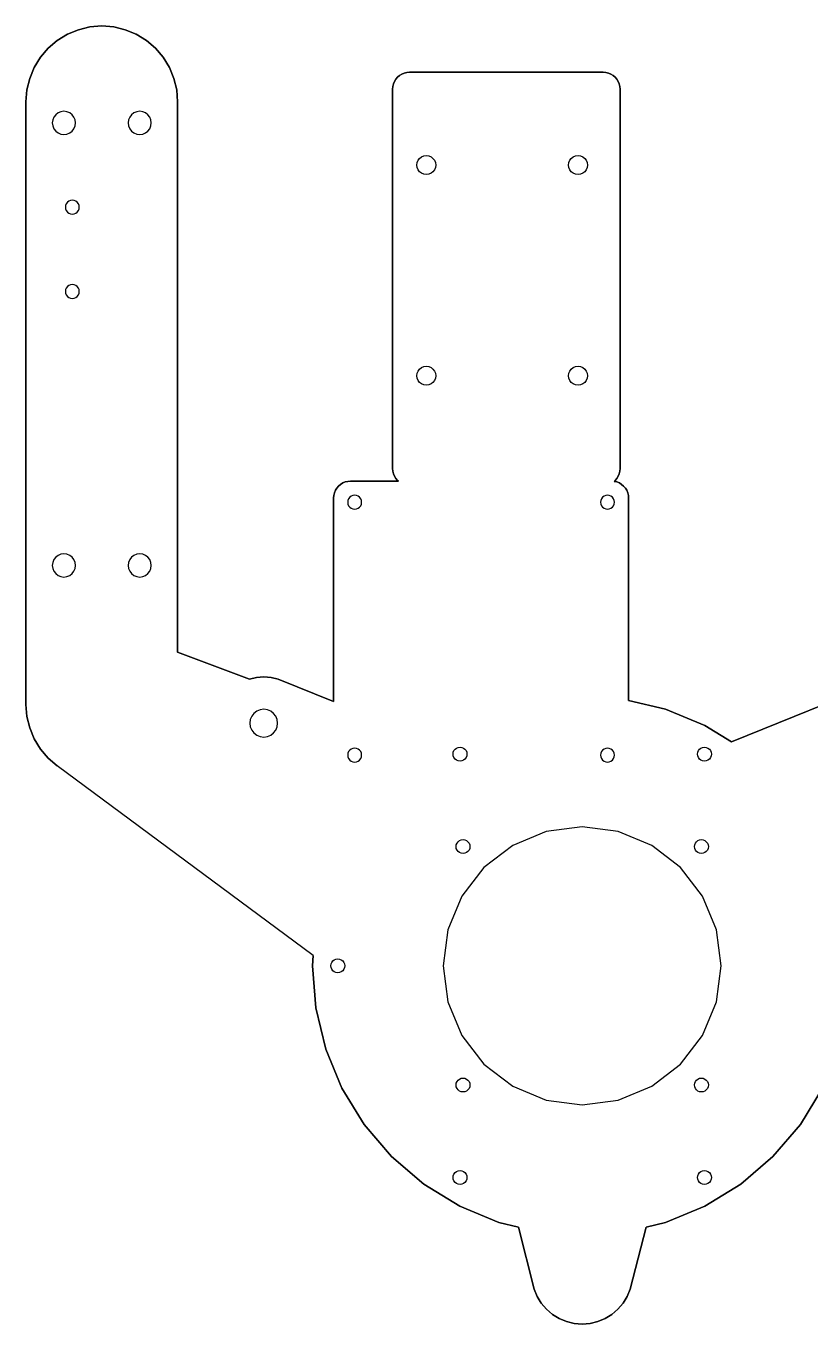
# Model space of a CAD drawing. Header units: millimetres. Extents: x -132 to 237, y -85 to 227.
# Drawn here: x -132 to 54.1, y -85 to 223 of the extents above; entities that cross this region are included whole.
import ezdxf

# ---------------------------------------------------------------- set-up
doc = ezdxf.new("R2010")
doc.units = ezdxf.units.MM

msp = doc.modelspace()

# ---------------------------------------------------------------- linework, layer by layer
for points in [[(-122.17, 221.04), (-119.56, 222.12)], [(-119.56, 222.12), (-122.17, 221.04)], [(-119.56, 222.12), (-116.82, 222.78)], [(-116.82, 222.78), (-119.56, 222.12)], [(-119.56, 222.12), (-119.56, 222.12)], [(-116.82, 222.78), (-114, 223)], [(-114, 223), (-116.82, 222.78)], [(-116.82, 222.78), (-116.82, 222.78)], [(-114, 223), (-111.18, 222.78)], [(-111.18, 222.78), (-114, 223)], [(-114, 223), (-114, 223)], [(-111.18, 222.78), (-108.44, 222.12)], [(-108.44, 222.12), (-111.18, 222.78)], [(-111.18, 222.78), (-111.18, 222.78)], [(-108.44, 222.12), (-105.83, 221.04)], [(-105.83, 221.04), (-108.44, 222.12)], [(-108.44, 222.12), (-108.44, 222.12)], [(-126.73, 217.73), (-124.58, 219.56)], [(-124.58, 219.56), (-126.73, 217.73)], [(-124.58, 219.56), (-122.17, 221.04)], [(-122.17, 221.04), (-124.58, 219.56)], [(-124.58, 219.56), (-124.58, 219.56)], [(-122.17, 221.04), (-122.17, 221.04)], [(-105.83, 221.04), (-103.42, 219.56)], [(-103.42, 219.56), (-105.83, 221.04)], [(-105.83, 221.04), (-105.83, 221.04)], [(-103.42, 219.56), (-101.27, 217.73)], [(-101.27, 217.73), (-103.42, 219.56)], [(-103.42, 219.56), (-103.42, 219.56)], [(-128.56, 215.58), (-126.73, 217.73)], [(-126.73, 217.73), (-128.56, 215.58)], [(-126.73, 217.73), (-126.73, 217.73)], [(-101.27, 217.73), (-99.44, 215.58)], [(-99.44, 215.58), (-101.27, 217.73)], [(-101.27, 217.73), (-101.27, 217.73)], [(-131.12, 210.56), (-130.04, 213.17)], [(-130.04, 213.17), (-131.12, 210.56)], [(-130.04, 213.17), (-128.56, 215.58)], [(-128.56, 215.58), (-130.04, 213.17)], [(-130.04, 213.17), (-130.04, 213.17)], [(-128.56, 215.58), (-128.56, 215.58)], [(-99.44, 215.58), (-97.96, 213.17)], [(-97.96, 213.17), (-99.44, 215.58)], [(-99.44, 215.58), (-99.44, 215.58)], [(-97.96, 213.17), (-96.88, 210.56)], [(-96.88, 210.56), (-97.96, 213.17)], [(-97.96, 213.17), (-97.96, 213.17)], [(-131.78, 207.82), (-131.12, 210.56)], [(-131.12, 210.56), (-131.78, 207.82)], [(-131.12, 210.56), (-131.12, 210.56)], [(-96.88, 210.56), (-96.22, 207.82)], [(-96.22, 207.82), (-96.88, 210.56)], [(-96.88, 210.56), (-96.88, 210.56)], [(-44.8, 209.24), (-44.56, 209.82)], [(-44.56, 209.82), (-44.8, 209.24)], [(-44.56, 209.82), (-44.24, 210.35)], [(-44.24, 210.35), (-44.56, 209.82)], [(-44.56, 209.82), (-44.56, 209.82)], [(-44.24, 210.35), (-43.83, 210.83)], [(-43.83, 210.83), (-44.24, 210.35)], [(-44.24, 210.35), (-44.24, 210.35)], [(-43.83, 210.83), (-43.35, 211.24)], [(-43.35, 211.24), (-43.83, 210.83)], [(-43.83, 210.83), (-43.83, 210.83)], [(-43.35, 211.24), (-42.82, 211.56)], [(-42.82, 211.56), (-43.35, 211.24)], [(-43.35, 211.24), (-43.35, 211.24)], [(-42.82, 211.56), (-42.24, 211.8)], [(-42.24, 211.8), (-42.82, 211.56)], [(-42.82, 211.56), (-42.82, 211.56)], [(-42.24, 211.8), (-41.63, 211.95)], [(-41.63, 211.95), (-42.24, 211.8)], [(-42.24, 211.8), (-42.24, 211.8)], [(-41.63, 211.95), (-41, 212)], [(-41, 212), (-41.63, 211.95)], [(-41.63, 211.95), (-41.63, 211.95)], [(-41, 212), (5, 212)], [(5, 212), (-41, 212)], [(-41, 212), (-41, 212)], [(5, 212), (5.63, 211.95)], [(5.63, 211.95), (5, 212)], [(5, 212), (5, 212)], [(5.63, 211.95), (6.24, 211.8)], [(6.24, 211.8), (5.63, 211.95)], [(5.63, 211.95), (5.63, 211.95)], [(6.24, 211.8), (6.82, 211.56)], [(6.82, 211.56), (6.24, 211.8)], [(6.24, 211.8), (6.24, 211.8)], [(6.82, 211.56), (7.35, 211.24)], [(7.35, 211.24), (6.82, 211.56)], [(6.82, 211.56), (6.82, 211.56)], [(7.35, 211.24), (7.83, 210.83)], [(7.83, 210.83), (7.35, 211.24)], [(7.35, 211.24), (7.35, 211.24)], [(7.83, 210.83), (8.24, 210.35)], [(8.24, 210.35), (7.83, 210.83)], [(7.83, 210.83), (7.83, 210.83)], [(8.24, 210.35), (8.56, 209.82)], [(8.56, 209.82), (8.24, 210.35)], [(8.24, 210.35), (8.24, 210.35)], [(8.56, 209.82), (8.8, 209.24)], [(8.8, 209.24), (8.56, 209.82)], [(8.56, 209.82), (8.56, 209.82)], [(-132, 205), (-131.78, 207.82)], [(-131.78, 207.82), (-132, 205)], [(-131.78, 207.82), (-131.78, 207.82)], [(-96.22, 207.82), (-96, 205)], [(-96, 205), (-96.22, 207.82)], [(-96.22, 207.82), (-96.22, 207.82)], [(-45, 208), (-44.95, 208.63)], [(-44.95, 208.63), (-45, 208)], [(-45, 118), (-45, 208)], [(-45, 208), (-45, 118)], [(-45, 208), (-45, 208)], [(-44.95, 208.63), (-44.8, 209.24)], [(-44.8, 209.24), (-44.95, 208.63)], [(-44.95, 208.63), (-44.95, 208.63)], [(-44.8, 209.24), (-44.8, 209.24)], [(8.8, 209.24), (8.95, 208.63)], [(8.95, 208.63), (8.8, 209.24)], [(8.8, 209.24), (8.8, 209.24)], [(8.95, 208.63), (9, 208)], [(9, 208), (8.95, 208.63)], [(8.95, 208.63), (8.95, 208.63)], [(9, 208), (9, 118)], [(9, 118), (9, 208)], [(9, 208), (9, 208)], [(-132, 62), (-132, 205)], [(-132, 205), (-132, 62)], [(-132, 205), (-132, 205)], [(-96, 205), (-96, 74.45)], [(-96, 74.45), (-96, 205)], [(-96, 205), (-96, 205)], [(-123, 197.25), (-122.29, 197.34), (-121.62, 197.62), (-121.06, 198.06), (-120.62, 198.62), (-120.34, 199.29), (-120.25, 200), (-120.34, 200.71), (-120.62, 201.38), (-121.06, 201.94), (-121.62, 202.38), (-122.29, 202.66), (-123, 202.75), (-123.71, 202.66), (-124.38, 202.38), (-124.94, 201.94), (-125.38, 201.38), (-125.66, 200.71), (-125.75, 200), (-125.66, 199.29), (-125.38, 198.62), (-124.94, 198.06), (-124.38, 197.62), (-123.71, 197.34), (-123, 197.25)], [(-123, 197.25), (-122.29, 197.34), (-121.62, 197.62), (-121.06, 198.06), (-120.62, 198.62), (-120.34, 199.29), (-120.25, 200), (-120.34, 200.71), (-120.62, 201.38), (-121.06, 201.94), (-121.62, 202.38), (-122.29, 202.66), (-123, 202.75), (-123.71, 202.66), (-124.38, 202.38), (-124.94, 201.94), (-125.38, 201.38), (-125.66, 200.71), (-125.75, 200), (-125.66, 199.29), (-125.38, 198.62), (-124.94, 198.06), (-124.38, 197.62), (-123.71, 197.34), (-123, 197.25)], [(-105, 197.25), (-104.29, 197.34), (-103.62, 197.62), (-103.06, 198.06), (-102.62, 198.62), (-102.34, 199.29), (-102.25, 200), (-102.34, 200.71), (-102.62, 201.38), (-103.06, 201.94), (-103.62, 202.38), (-104.29, 202.66), (-105, 202.75), (-105.71, 202.66), (-106.38, 202.38), (-106.94, 201.94), (-107.38, 201.38), (-107.66, 200.71), (-107.75, 200), (-107.66, 199.29), (-107.38, 198.62), (-106.94, 198.06), (-106.38, 197.62), (-105.71, 197.34), (-105, 197.25)], [(-105, 197.25), (-104.29, 197.34), (-103.62, 197.62), (-103.06, 198.06), (-102.62, 198.62), (-102.34, 199.29), (-102.25, 200), (-102.34, 200.71), (-102.62, 201.38), (-103.06, 201.94), (-103.62, 202.38), (-104.29, 202.66), (-105, 202.75), (-105.71, 202.66), (-106.38, 202.38), (-106.94, 201.94), (-107.38, 201.38), (-107.66, 200.71), (-107.75, 200), (-107.66, 199.29), (-107.38, 198.62), (-106.94, 198.06), (-106.38, 197.62), (-105.71, 197.34), (-105, 197.25)], [(-123, 197.25), (-123, 197.25)], [(-105, 197.25), (-105, 197.25)], [(-37, 192.25), (-36.42, 192.17), (-35.88, 191.95), (-35.41, 191.59), (-35.05, 191.12), (-34.83, 190.58), (-34.75, 190), (-34.83, 189.42), (-35.05, 188.88), (-35.41, 188.41), (-35.88, 188.05), (-36.42, 187.83), (-37, 187.75), (-37.58, 187.83), (-38.12, 188.05), (-38.59, 188.41), (-38.95, 188.88), (-39.17, 189.42), (-39.25, 190), (-39.17, 190.58), (-38.95, 191.12), (-38.59, 191.59), (-38.12, 191.95), (-37.58, 192.17), (-37, 192.25)], [(-37, 192.25), (-36.42, 192.17), (-35.88, 191.95), (-35.41, 191.59), (-35.05, 191.12), (-34.83, 190.58), (-34.75, 190), (-34.83, 189.42), (-35.05, 188.88), (-35.41, 188.41), (-35.88, 188.05), (-36.42, 187.83), (-37, 187.75), (-37.58, 187.83), (-38.12, 188.05), (-38.59, 188.41), (-38.95, 188.88), (-39.17, 189.42), (-39.25, 190), (-39.17, 190.58), (-38.95, 191.12), (-38.59, 191.59), (-38.12, 191.95), (-37.58, 192.17), (-37, 192.25)], [(-37, 192.25), (-37, 192.25)], [(-1, 192.25), (-0.42, 192.17), (0.12, 191.95), (0.59, 191.59), (0.95, 191.12), (1.17, 190.58), (1.25, 190), (1.17, 189.42), (0.95, 188.88), (0.59, 188.41), (0.12, 188.05), (-0.42, 187.83), (-1, 187.75), (-1.58, 187.83), (-2.13, 188.05), (-2.59, 188.41), (-2.95, 188.88), (-3.17, 189.42), (-3.25, 190), (-3.17, 190.58), (-2.95, 191.12), (-2.59, 191.59), (-2.13, 191.95), (-1.58, 192.17), (-1, 192.25)], [(-1, 192.25), (-0.42, 192.17), (0.12, 191.95), (0.59, 191.59), (0.95, 191.12), (1.17, 190.58), (1.25, 190), (1.17, 189.42), (0.95, 188.88), (0.59, 188.41), (0.12, 188.05), (-0.42, 187.83), (-1, 187.75), (-1.58, 187.83), (-2.13, 188.05), (-2.59, 188.41), (-2.95, 188.88), (-3.17, 189.42), (-3.25, 190), (-3.17, 190.58), (-2.95, 191.12), (-2.59, 191.59), (-2.13, 191.95), (-1.58, 192.17), (-1, 192.25)], [(-1, 192.25), (-1, 192.25)], [(-121, 178.35), (-120.57, 178.41), (-120.17, 178.57), (-119.83, 178.83), (-119.57, 179.18), (-119.41, 179.57), (-119.35, 180), (-119.41, 180.43), (-119.57, 180.82), (-119.83, 181.17), (-120.17, 181.43), (-120.57, 181.59), (-121, 181.65), (-121.43, 181.59), (-121.83, 181.43), (-122.17, 181.17), (-122.43, 180.82), (-122.59, 180.43), (-122.65, 180), (-122.59, 179.57), (-122.43, 179.18), (-122.17, 178.83), (-121.83, 178.57), (-121.43, 178.41), (-121, 178.35)], [(-121, 178.35), (-120.57, 178.41), (-120.17, 178.57), (-119.83, 178.83), (-119.57, 179.18), (-119.41, 179.57), (-119.35, 180), (-119.41, 180.43), (-119.57, 180.82), (-119.83, 181.17), (-120.17, 181.43), (-120.57, 181.59), (-121, 181.65), (-121.43, 181.59), (-121.83, 181.43), (-122.17, 181.17), (-122.43, 180.82), (-122.59, 180.43), (-122.65, 180), (-122.59, 179.57), (-122.43, 179.18), (-122.17, 178.83), (-121.83, 178.57), (-121.43, 178.41), (-121, 178.35)], [(-121, 178.35), (-121, 178.35)], [(-121, 158.35), (-120.57, 158.41), (-120.17, 158.57), (-119.83, 158.83), (-119.57, 159.18), (-119.41, 159.57), (-119.35, 160), (-119.41, 160.43), (-119.57, 160.82), (-119.83, 161.17), (-120.17, 161.43), (-120.57, 161.59), (-121, 161.65), (-121.43, 161.59), (-121.83, 161.43), (-122.17, 161.17), (-122.43, 160.82), (-122.59, 160.43), (-122.65, 160), (-122.59, 159.57), (-122.43, 159.18), (-122.17, 158.83), (-121.83, 158.57), (-121.43, 158.41), (-121, 158.35)], [(-121, 158.35), (-120.57, 158.41), (-120.17, 158.57), (-119.83, 158.83), (-119.57, 159.18), (-119.41, 159.57), (-119.35, 160), (-119.41, 160.43), (-119.57, 160.82), (-119.83, 161.17), (-120.17, 161.43), (-120.57, 161.59), (-121, 161.65), (-121.43, 161.59), (-121.83, 161.43), (-122.17, 161.17), (-122.43, 160.82), (-122.59, 160.43), (-122.65, 160), (-122.59, 159.57), (-122.43, 159.18), (-122.17, 158.83), (-121.83, 158.57), (-121.43, 158.41), (-121, 158.35)], [(-121, 158.35), (-121, 158.35)], [(-37, 142.25), (-36.42, 142.17), (-35.88, 141.95), (-35.41, 141.59), (-35.05, 141.12), (-34.83, 140.58), (-34.75, 140), (-34.83, 139.42), (-35.05, 138.88), (-35.41, 138.41), (-35.88, 138.05), (-36.42, 137.83), (-37, 137.75), (-37.58, 137.83), (-38.12, 138.05), (-38.59, 138.41), (-38.95, 138.88), (-39.17, 139.42), (-39.25, 140), (-39.17, 140.58), (-38.95, 141.12), (-38.59, 141.59), (-38.12, 141.95), (-37.58, 142.17), (-37, 142.25)], [(-37, 142.25), (-36.42, 142.17), (-35.88, 141.95), (-35.41, 141.59), (-35.05, 141.12), (-34.83, 140.58), (-34.75, 140), (-34.83, 139.42), (-35.05, 138.88), (-35.41, 138.41), (-35.88, 138.05), (-36.42, 137.83), (-37, 137.75), (-37.58, 137.83), (-38.12, 138.05), (-38.59, 138.41), (-38.95, 138.88), (-39.17, 139.42), (-39.25, 140), (-39.17, 140.58), (-38.95, 141.12), (-38.59, 141.59), (-38.12, 141.95), (-37.58, 142.17), (-37, 142.25)], [(-37, 142.25), (-37, 142.25)], [(-1, 142.25), (-0.42, 142.17), (0.12, 141.95), (0.59, 141.59), (0.95, 141.12), (1.17, 140.58), (1.25, 140), (1.17, 139.42), (0.95, 138.88), (0.59, 138.41), (0.12, 138.05), (-0.42, 137.83), (-1, 137.75), (-1.58, 137.83), (-2.13, 138.05), (-2.59, 138.41), (-2.95, 138.88), (-3.17, 139.42), (-3.25, 140), (-3.17, 140.58), (-2.95, 141.12), (-2.59, 141.59), (-2.13, 141.95), (-1.58, 142.17), (-1, 142.25)], [(-1, 142.25), (-0.42, 142.17), (0.12, 141.95), (0.59, 141.59), (0.95, 141.12), (1.17, 140.58), (1.25, 140), (1.17, 139.42), (0.95, 138.88), (0.59, 138.41), (0.12, 138.05), (-0.42, 137.83), (-1, 137.75), (-1.58, 137.83), (-2.13, 138.05), (-2.59, 138.41), (-2.95, 138.88), (-3.17, 139.42), (-3.25, 140), (-3.17, 140.58), (-2.95, 141.12), (-2.59, 141.59), (-2.13, 141.95), (-1.58, 142.17), (-1, 142.25)], [(-1, 142.25), (-1, 142.25)], [(-44.95, 117.37), (-45, 118)], [(-45, 118), (-44.95, 117.37)], [(-45, 118), (-45, 118)], [(-44.8, 116.76), (-44.95, 117.37)], [(-44.95, 117.37), (-44.8, 116.76)], [(-44.95, 117.37), (-44.95, 117.37)], [(8.95, 117.37), (8.8, 116.76)], [(8.8, 116.76), (8.95, 117.37)], [(9, 118), (8.95, 117.37)], [(8.95, 117.37), (9, 118)], [(8.95, 117.37), (8.95, 117.37)], [(9, 118), (9, 118)], [(-57.83, 113.83), (-57.35, 114.24)], [(-57.35, 114.24), (-57.83, 113.83)], [(-57.35, 114.24), (-56.82, 114.56)], [(-56.82, 114.56), (-57.35, 114.24)], [(-57.35, 114.24), (-57.35, 114.24)], [(-56.82, 114.56), (-56.24, 114.8)], [(-56.24, 114.8), (-56.82, 114.56)], [(-56.82, 114.56), (-56.82, 114.56)], [(-56.24, 114.8), (-55.63, 114.95)], [(-55.63, 114.95), (-56.24, 114.8)], [(-56.24, 114.8), (-56.24, 114.8)], [(-55.63, 114.95), (-55, 115)], [(-55, 115), (-55.63, 114.95)], [(-55.63, 114.95), (-55.63, 114.95)], [(-55, 115), (-43.63, 115)], [(-43.63, 115), (-55, 115)], [(-55, 115), (-55, 115)], [(-44.56, 116.18), (-44.8, 116.76)], [(-44.8, 116.76), (-44.56, 116.18)], [(-44.8, 116.76), (-44.8, 116.76)], [(-44.24, 115.65), (-44.56, 116.18)], [(-44.56, 116.18), (-44.24, 115.65)], [(-44.56, 116.18), (-44.56, 116.18)], [(-43.83, 115.17), (-44.24, 115.65)], [(-44.24, 115.65), (-43.83, 115.17)], [(-44.24, 115.65), (-44.24, 115.65)], [(-43.63, 115), (-43.83, 115.17)], [(-43.83, 115.17), (-43.63, 115)], [(-43.83, 115.17), (-43.83, 115.17)], [(-43.63, 115), (-43.63, 115)], [(7.83, 115.17), (7.57, 114.95)], [(7.57, 114.95), (7.83, 115.17)], [(7.57, 114.95), (7.63, 114.95)], [(7.63, 114.95), (7.57, 114.95)], [(7.57, 114.95), (7.57, 114.95)], [(7.63, 114.95), (8.24, 114.8)], [(8.24, 114.8), (7.63, 114.95)], [(7.63, 114.95), (7.63, 114.95)], [(8.24, 115.65), (7.83, 115.17)], [(7.83, 115.17), (8.24, 115.65)], [(7.83, 115.17), (7.83, 115.17)], [(8.56, 116.18), (8.24, 115.65)], [(8.24, 115.65), (8.56, 116.18)], [(8.24, 115.65), (8.24, 115.65)], [(8.24, 114.8), (8.82, 114.56)], [(8.82, 114.56), (8.24, 114.8)], [(8.24, 114.8), (8.24, 114.8)], [(8.8, 116.76), (8.56, 116.18)], [(8.56, 116.18), (8.8, 116.76)], [(8.56, 116.18), (8.56, 116.18)], [(8.8, 116.76), (8.8, 116.76)], [(8.82, 114.56), (9.35, 114.24)], [(9.35, 114.24), (8.82, 114.56)], [(8.82, 114.56), (8.82, 114.56)], [(9.35, 114.24), (9.83, 113.83)], [(9.83, 113.83), (9.35, 114.24)], [(9.35, 114.24), (9.35, 114.24)], [(-59, 111), (-58.95, 111.63)], [(-58.95, 111.63), (-59, 111)], [(-59, 62.69), (-59, 111)], [(-59, 111), (-59, 62.69)], [(-59, 111), (-59, 111)], [(-58.95, 111.63), (-58.8, 112.24)], [(-58.8, 112.24), (-58.95, 111.63)], [(-58.95, 111.63), (-58.95, 111.63)], [(-58.8, 112.24), (-58.56, 112.82)], [(-58.56, 112.82), (-58.8, 112.24)], [(-58.8, 112.24), (-58.8, 112.24)], [(-58.56, 112.82), (-58.24, 113.35)], [(-58.24, 113.35), (-58.56, 112.82)], [(-58.56, 112.82), (-58.56, 112.82)], [(-58.24, 113.35), (-57.83, 113.83)], [(-57.83, 113.83), (-58.24, 113.35)], [(-58.24, 113.35), (-58.24, 113.35)], [(-57.83, 113.83), (-57.83, 113.83)], [(-54, 108.35), (-53.57, 108.41), (-53.18, 108.57), (-52.83, 108.83), (-52.57, 109.17), (-52.41, 109.57), (-52.35, 110), (-52.41, 110.43), (-52.57, 110.83), (-52.83, 111.17), (-53.18, 111.43), (-53.57, 111.59), (-54, 111.65), (-54.43, 111.59), (-54.83, 111.43), (-55.17, 111.17), (-55.43, 110.83), (-55.59, 110.43), (-55.65, 110), (-55.59, 109.57), (-55.43, 109.17), (-55.17, 108.83), (-54.83, 108.57), (-54.43, 108.41), (-54, 108.35)], [(-54, 108.35), (-53.57, 108.41), (-53.18, 108.57), (-52.83, 108.83), (-52.57, 109.17), (-52.41, 109.57), (-52.35, 110), (-52.41, 110.43), (-52.57, 110.83), (-52.83, 111.17), (-53.18, 111.43), (-53.57, 111.59), (-54, 111.65), (-54.43, 111.59), (-54.83, 111.43), (-55.17, 111.17), (-55.43, 110.83), (-55.59, 110.43), (-55.65, 110), (-55.59, 109.57), (-55.43, 109.17), (-55.17, 108.83), (-54.83, 108.57), (-54.43, 108.41), (-54, 108.35)], [(6, 108.35), (6.43, 108.41), (6.82, 108.57), (7.17, 108.83), (7.43, 109.17), (7.59, 109.57), (7.65, 110), (7.59, 110.43), (7.43, 110.83), (7.17, 111.17), (6.82, 111.43), (6.43, 111.59), (6, 111.65), (5.57, 111.59), (5.17, 111.43), (4.83, 111.17), (4.57, 110.83), (4.41, 110.43), (4.35, 110), (4.41, 109.57), (4.57, 109.17), (4.83, 108.83), (5.17, 108.57), (5.57, 108.41), (6, 108.35)], [(6, 108.35), (6.43, 108.41), (6.82, 108.57), (7.17, 108.83), (7.43, 109.17), (7.59, 109.57), (7.65, 110), (7.59, 110.43), (7.43, 110.83), (7.17, 111.17), (6.82, 111.43), (6.43, 111.59), (6, 111.65), (5.57, 111.59), (5.17, 111.43), (4.83, 111.17), (4.57, 110.83), (4.41, 110.43), (4.35, 110), (4.41, 109.57), (4.57, 109.17), (4.83, 108.83), (5.17, 108.57), (5.57, 108.41), (6, 108.35)], [(9.83, 113.83), (10.24, 113.35)], [(10.24, 113.35), (9.83, 113.83)], [(9.83, 113.83), (9.83, 113.83)], [(10.24, 113.35), (10.56, 112.82)], [(10.56, 112.82), (10.24, 113.35)], [(10.24, 113.35), (10.24, 113.35)], [(10.56, 112.82), (10.8, 112.24)], [(10.8, 112.24), (10.56, 112.82)], [(10.56, 112.82), (10.56, 112.82)], [(10.8, 112.24), (10.95, 111.63)], [(10.95, 111.63), (10.8, 112.24)], [(10.8, 112.24), (10.8, 112.24)], [(10.95, 111.63), (11, 111)], [(11, 111), (10.95, 111.63)], [(10.95, 111.63), (10.95, 111.63)], [(11, 111), (11, 62.97)], [(11, 62.97), (11, 111)], [(11, 111), (11, 111)], [(-54, 108.35), (-54, 108.35)], [(6, 108.35), (6, 108.35)], [(-123, 92.25), (-122.29, 92.34), (-121.62, 92.62), (-121.06, 93.06), (-120.62, 93.62), (-120.34, 94.29), (-120.25, 95), (-120.34, 95.71), (-120.62, 96.38), (-121.06, 96.94), (-121.62, 97.38), (-122.29, 97.66), (-123, 97.75), (-123.71, 97.66), (-124.38, 97.38), (-124.94, 96.94), (-125.38, 96.38), (-125.66, 95.71), (-125.75, 95), (-125.66, 94.29), (-125.38, 93.62), (-124.94, 93.06), (-124.38, 92.62), (-123.71, 92.34), (-123, 92.25)], [(-123, 92.25), (-122.29, 92.34), (-121.62, 92.62), (-121.06, 93.06), (-120.62, 93.62), (-120.34, 94.29), (-120.25, 95), (-120.34, 95.71), (-120.62, 96.38), (-121.06, 96.94), (-121.62, 97.38), (-122.29, 97.66), (-123, 97.75), (-123.71, 97.66), (-124.38, 97.38), (-124.94, 96.94), (-125.38, 96.38), (-125.66, 95.71), (-125.75, 95), (-125.66, 94.29), (-125.38, 93.62), (-124.94, 93.06), (-124.38, 92.62), (-123.71, 92.34), (-123, 92.25)], [(-105, 92.25), (-104.29, 92.34), (-103.62, 92.62), (-103.06, 93.06), (-102.62, 93.62), (-102.34, 94.29), (-102.25, 95), (-102.34, 95.71), (-102.62, 96.38), (-103.06, 96.94), (-103.62, 97.38), (-104.29, 97.66), (-105, 97.75), (-105.71, 97.66), (-106.38, 97.38), (-106.94, 96.94), (-107.38, 96.38), (-107.66, 95.71), (-107.75, 95), (-107.66, 94.29), (-107.38, 93.62), (-106.94, 93.06), (-106.38, 92.62), (-105.71, 92.34), (-105, 92.25)], [(-105, 92.25), (-104.29, 92.34), (-103.62, 92.62), (-103.06, 93.06), (-102.62, 93.62), (-102.34, 94.29), (-102.25, 95), (-102.34, 95.71), (-102.62, 96.38), (-103.06, 96.94), (-103.62, 97.38), (-104.29, 97.66), (-105, 97.75), (-105.71, 97.66), (-106.38, 97.38), (-106.94, 96.94), (-107.38, 96.38), (-107.66, 95.71), (-107.75, 95), (-107.66, 94.29), (-107.38, 93.62), (-106.94, 93.06), (-106.38, 92.62), (-105.71, 92.34), (-105, 92.25)], [(-123, 92.25), (-123, 92.25)], [(-105, 92.25), (-105, 92.25)], [(-96, 74.45), (-78.93, 68.04)], [(-78.93, 68.04), (-96, 74.45)], [(-96, 74.45), (-96, 74.45)], [(-78.93, 68.04), (-77.29, 68.43)], [(-77.29, 68.43), (-78.93, 68.04)], [(-78.93, 68.04), (-78.93, 68.04)], [(-77.29, 68.43), (-75.57, 68.57)], [(-75.57, 68.57), (-77.29, 68.43)], [(-77.29, 68.43), (-77.29, 68.43)], [(-75.57, 68.57), (-73.85, 68.43)], [(-73.85, 68.43), (-75.57, 68.57)], [(-75.57, 68.57), (-75.57, 68.57)], [(-73.85, 68.43), (-72.17, 68.03)], [(-72.17, 68.03), (-73.85, 68.43)], [(-73.85, 68.43), (-73.85, 68.43)], [(-72.17, 68.03), (-59, 62.69)], [(-59, 62.69), (-72.17, 68.03)], [(-72.17, 68.03), (-72.17, 68.03)], [(35.42, 53.12), (72.17, 68.03)], [(72.17, 68.03), (35.42, 53.12)], [(-131.78, 59.18), (-132, 62)], [(-132, 62), (-131.78, 59.18)], [(-132, 62), (-132, 62)], [(-59, 62.69), (-59, 62.69)], [(11, 62.97), (19.78, 60.87)], [(19.78, 60.87), (11, 62.97)], [(11, 62.97), (11, 62.97)], [(-131.12, 56.44), (-131.78, 59.18)], [(-131.78, 59.18), (-131.12, 56.44)], [(-131.78, 59.18), (-131.78, 59.18)], [(-75.57, 54.27), (-74.72, 54.38), (-73.92, 54.71), (-73.24, 55.24), (-72.71, 55.92), (-72.38, 56.71), (-72.27, 57.57), (-72.38, 58.42), (-72.71, 59.22), (-73.24, 59.9), (-73.92, 60.43), (-74.72, 60.76), (-75.57, 60.87), (-76.42, 60.76), (-77.22, 60.43), (-77.9, 59.9), (-78.43, 59.22), (-78.76, 58.42), (-78.87, 57.57), (-78.76, 56.71), (-78.43, 55.92), (-77.9, 55.24), (-77.22, 54.71), (-76.42, 54.38), (-75.57, 54.27)], [(-75.57, 54.27), (-74.72, 54.38), (-73.92, 54.71), (-73.24, 55.24), (-72.71, 55.92), (-72.38, 56.71), (-72.27, 57.57), (-72.38, 58.42), (-72.71, 59.22), (-73.24, 59.9), (-73.92, 60.43), (-74.72, 60.76), (-75.57, 60.87), (-76.42, 60.76), (-77.22, 60.43), (-77.9, 59.9), (-78.43, 59.22), (-78.76, 58.42), (-78.87, 57.57), (-78.76, 56.71), (-78.43, 55.92), (-77.9, 55.24), (-77.22, 54.71), (-76.42, 54.38), (-75.57, 54.27)], [(19.78, 60.87), (29.06, 57.02)], [(29.06, 57.02), (19.78, 60.87)], [(19.78, 60.87), (19.78, 60.87)], [(-130.04, 53.83), (-131.12, 56.44)], [(-131.12, 56.44), (-130.04, 53.83)], [(-131.12, 56.44), (-131.12, 56.44)], [(29.06, 57.02), (35.42, 53.12)], [(35.42, 53.12), (29.06, 57.02)], [(29.06, 57.02), (29.06, 57.02)], [(-128.56, 51.42), (-130.04, 53.83)], [(-130.04, 53.83), (-128.56, 51.42)], [(-130.04, 53.83), (-130.04, 53.83)], [(-75.57, 54.27), (-75.57, 54.27)], [(35.42, 53.12), (35.42, 53.12)], [(-126.73, 49.27), (-128.56, 51.42)], [(-128.56, 51.42), (-126.73, 49.27)], [(-128.56, 51.42), (-128.56, 51.42)], [(-54, 48.35), (-53.57, 48.41), (-53.18, 48.57), (-52.83, 48.83), (-52.57, 49.17), (-52.41, 49.57), (-52.35, 50), (-52.41, 50.43), (-52.57, 50.83), (-52.83, 51.17), (-53.18, 51.43), (-53.57, 51.59), (-54, 51.65), (-54.43, 51.59), (-54.83, 51.43), (-55.17, 51.17), (-55.43, 50.83), (-55.59, 50.43), (-55.65, 50), (-55.59, 49.57), (-55.43, 49.17), (-55.17, 48.83), (-54.83, 48.57), (-54.43, 48.41), (-54, 48.35)], [(-54, 48.35), (-53.57, 48.41), (-53.18, 48.57), (-52.83, 48.83), (-52.57, 49.17), (-52.41, 49.57), (-52.35, 50), (-52.41, 50.43), (-52.57, 50.83), (-52.83, 51.17), (-53.18, 51.43), (-53.57, 51.59), (-54, 51.65), (-54.43, 51.59), (-54.83, 51.43), (-55.17, 51.17), (-55.43, 50.83), (-55.59, 50.43), (-55.65, 50), (-55.59, 49.57), (-55.43, 49.17), (-55.17, 48.83), (-54.83, 48.57), (-54.43, 48.41), (-54, 48.35)], [(-29, 51.88), (-28.57, 51.82), (-28.18, 51.66), (-27.83, 51.4), (-27.57, 51.05), (-27.41, 50.66), (-27.35, 50.23), (-27.41, 49.8), (-27.57, 49.4), (-27.83, 49.06), (-28.18, 48.8), (-28.57, 48.64), (-29, 48.58), (-29.43, 48.64), (-29.83, 48.8), (-30.17, 49.06), (-30.43, 49.4), (-30.59, 49.8), (-30.65, 50.23), (-30.59, 50.66), (-30.43, 51.05), (-30.17, 51.4), (-29.83, 51.66), (-29.43, 51.82), (-29, 51.88)], [(-29, 51.88), (-28.57, 51.82), (-28.18, 51.66), (-27.83, 51.4), (-27.57, 51.05), (-27.41, 50.66), (-27.35, 50.23), (-27.41, 49.8), (-27.57, 49.4), (-27.83, 49.06), (-28.18, 48.8), (-28.57, 48.64), (-29, 48.58), (-29.43, 48.64), (-29.83, 48.8), (-30.17, 49.06), (-30.43, 49.4), (-30.59, 49.8), (-30.65, 50.23), (-30.59, 50.66), (-30.43, 51.05), (-30.17, 51.4), (-29.83, 51.66), (-29.43, 51.82), (-29, 51.88)], [(-29, 51.88), (-29, 51.88)], [(6, 48.35), (6.43, 48.41), (6.82, 48.57), (7.17, 48.83), (7.43, 49.17), (7.59, 49.57), (7.65, 50), (7.59, 50.43), (7.43, 50.83), (7.17, 51.17), (6.82, 51.43), (6.43, 51.59), (6, 51.65), (5.57, 51.59), (5.17, 51.43), (4.83, 51.17), (4.57, 50.83), (4.41, 50.43), (4.35, 50), (4.41, 49.57), (4.57, 49.17), (4.83, 48.83), (5.17, 48.57), (5.57, 48.41), (6, 48.35)], [(6, 48.35), (6.43, 48.41), (6.82, 48.57), (7.17, 48.83), (7.43, 49.17), (7.59, 49.57), (7.65, 50), (7.59, 50.43), (7.43, 50.83), (7.17, 51.17), (6.82, 51.43), (6.43, 51.59), (6, 51.65), (5.57, 51.59), (5.17, 51.43), (4.83, 51.17), (4.57, 50.83), (4.41, 50.43), (4.35, 50), (4.41, 49.57), (4.57, 49.17), (4.83, 48.83), (5.17, 48.57), (5.57, 48.41), (6, 48.35)], [(29, 51.88), (29.43, 51.82), (29.83, 51.66), (30.17, 51.4), (30.43, 51.05), (30.59, 50.66), (30.65, 50.23), (30.59, 49.8), (30.43, 49.4), (30.17, 49.06), (29.83, 48.8), (29.43, 48.64), (29, 48.58), (28.57, 48.64), (28.18, 48.8), (27.83, 49.06), (27.57, 49.4), (27.41, 49.8), (27.35, 50.23), (27.41, 50.66), (27.57, 51.05), (27.83, 51.4), (28.18, 51.66), (28.57, 51.82), (29, 51.88)], [(29, 51.88), (29.43, 51.82), (29.83, 51.66), (30.17, 51.4), (30.43, 51.05), (30.59, 50.66), (30.65, 50.23), (30.59, 49.8), (30.43, 49.4), (30.17, 49.06), (29.83, 48.8), (29.43, 48.64), (29, 48.58), (28.57, 48.64), (28.18, 48.8), (27.83, 49.06), (27.57, 49.4), (27.41, 49.8), (27.35, 50.23), (27.41, 50.66), (27.57, 51.05), (27.83, 51.4), (28.18, 51.66), (28.57, 51.82), (29, 51.88)], [(29, 51.88), (29, 51.88)], [(-124.58, 47.44), (-126.73, 49.27)], [(-126.73, 49.27), (-124.58, 47.44)], [(-126.73, 49.27), (-126.73, 49.27)], [(-63.81, 2.45), (-124.58, 47.44)], [(-124.58, 47.44), (-124.58, 47.44)], [(-63.81, 2.45), (-124.58, 47.44)], [(-54, 48.35), (-54, 48.35)], [(6, 48.35), (6, 48.35)], [(0, -33), (8.54, -31.88), (16.5, -28.58), (23.33, -23.33), (28.58, -16.5), (31.88, -8.54), (33, 0), (31.88, 8.54), (28.58, 16.5), (23.33, 23.33), (16.5, 28.58), (8.54, 31.88), (0, 33), (-8.54, 31.88), (-16.5, 28.58), (-23.33, 23.33), (-28.58, 16.5), (-31.88, 8.54), (-33, 0), (-31.88, -8.54), (-28.58, -16.5), (-23.33, -23.33), (-16.5, -28.58), (-8.54, -31.88), (0, -33)], [(0, -33), (8.54, -31.88), (16.5, -28.58), (23.33, -23.33), (28.58, -16.5), (31.88, -8.54), (33, 0), (31.88, 8.54), (28.58, 16.5), (23.33, 23.33), (16.5, 28.58), (8.54, 31.88), (0, 33), (-8.54, 31.88), (-16.5, 28.58), (-23.33, 23.33), (-28.58, 16.5), (-31.88, 8.54), (-33, 0), (-31.88, -8.54), (-28.58, -16.5), (-23.33, -23.33), (-16.5, -28.58), (-8.54, -31.88), (0, -33)], [(-28.28, 29.93), (-27.86, 29.88), (-27.46, 29.71), (-27.12, 29.45), (-26.86, 29.11), (-26.69, 28.71), (-26.63, 28.28), (-26.69, 27.86), (-26.86, 27.46), (-27.12, 27.12), (-27.46, 26.86), (-27.86, 26.69), (-28.28, 26.63), (-28.71, 26.69), (-29.11, 26.86), (-29.45, 27.12), (-29.71, 27.46), (-29.88, 27.86), (-29.93, 28.28), (-29.88, 28.71), (-29.71, 29.11), (-29.45, 29.45), (-29.11, 29.71), (-28.71, 29.88), (-28.28, 29.93)], [(-28.28, 29.93), (-27.86, 29.88), (-27.46, 29.71), (-27.12, 29.45), (-26.86, 29.11), (-26.69, 28.71), (-26.63, 28.28), (-26.69, 27.86), (-26.86, 27.46), (-27.12, 27.12), (-27.46, 26.86), (-27.86, 26.69), (-28.28, 26.63), (-28.71, 26.69), (-29.11, 26.86), (-29.45, 27.12), (-29.71, 27.46), (-29.88, 27.86), (-29.93, 28.28), (-29.88, 28.71), (-29.71, 29.11), (-29.45, 29.45), (-29.11, 29.71), (-28.71, 29.88), (-28.28, 29.93)], [(-28.28, 29.93), (-28.28, 29.93)], [(28.28, 29.93), (28.71, 29.88), (29.11, 29.71), (29.45, 29.45), (29.71, 29.11), (29.88, 28.71), (29.93, 28.28), (29.88, 27.86), (29.71, 27.46), (29.45, 27.12), (29.11, 26.86), (28.71, 26.69), (28.28, 26.63), (27.86, 26.69), (27.46, 26.86), (27.12, 27.12), (26.86, 27.46), (26.69, 27.86), (26.63, 28.28), (26.69, 28.71), (26.86, 29.11), (27.12, 29.45), (27.46, 29.71), (27.86, 29.88), (28.28, 29.93)], [(28.28, 29.93), (28.71, 29.88), (29.11, 29.71), (29.45, 29.45), (29.71, 29.11), (29.88, 28.71), (29.93, 28.28), (29.88, 27.86), (29.71, 27.46), (29.45, 27.12), (29.11, 26.86), (28.71, 26.69), (28.28, 26.63), (27.86, 26.69), (27.46, 26.86), (27.12, 27.12), (26.86, 27.46), (26.69, 27.86), (26.63, 28.28), (26.69, 28.71), (26.86, 29.11), (27.12, 29.45), (27.46, 29.71), (27.86, 29.88), (28.28, 29.93)], [(28.28, 29.93), (28.28, 29.93)], [(-63.81, 2.45), (-64, 0)], [(-64, 0), (-63.81, 2.45)], [(-63.81, 2.45), (-63.81, 2.45)], [(-58, 1.65), (-57.57, 1.59), (-57.18, 1.43), (-56.83, 1.17), (-56.57, 0.82), (-56.41, 0.43), (-56.35, 0), (-56.41, -0.43), (-56.57, -0.83), (-56.83, -1.17), (-57.18, -1.43), (-57.57, -1.59), (-58, -1.65), (-58.43, -1.59), (-58.83, -1.43), (-59.17, -1.17), (-59.43, -0.83), (-59.59, -0.43), (-59.65, 0), (-59.59, 0.43), (-59.43, 0.82), (-59.17, 1.17), (-58.83, 1.43), (-58.43, 1.59), (-58, 1.65)], [(-58, 1.65), (-57.57, 1.59), (-57.18, 1.43), (-56.83, 1.17), (-56.57, 0.82), (-56.41, 0.43), (-56.35, 0), (-56.41, -0.43), (-56.57, -0.83), (-56.83, -1.17), (-57.18, -1.43), (-57.57, -1.59), (-58, -1.65), (-58.43, -1.59), (-58.83, -1.43), (-59.17, -1.17), (-59.43, -0.83), (-59.59, -0.43), (-59.65, 0), (-59.59, 0.43), (-59.43, 0.82), (-59.17, 1.17), (-58.83, 1.43), (-58.43, 1.59), (-58, 1.65)], [(-58, 1.65), (-58, 1.65)], [(-64, 0), (-64, 0)], [(-63.21, -10.01), (-64, 0)], [(-64, 0), (-63.21, -10.01)], [(-60.87, -19.78), (-63.21, -10.01)], [(-63.21, -10.01), (-60.87, -19.78)], [(-63.21, -10.01), (-63.21, -10.01)], [(-57.02, -29.06), (-60.87, -19.78)], [(-60.87, -19.78), (-57.02, -29.06)], [(-60.87, -19.78), (-60.87, -19.78)], [(-28.28, -26.63), (-27.86, -26.69), (-27.46, -26.86), (-27.12, -27.12), (-26.86, -27.46), (-26.69, -27.86), (-26.63, -28.28), (-26.69, -28.71), (-26.86, -29.11), (-27.12, -29.45), (-27.46, -29.71), (-27.86, -29.88), (-28.28, -29.93), (-28.71, -29.88), (-29.11, -29.71), (-29.45, -29.45), (-29.71, -29.11), (-29.88, -28.71), (-29.93, -28.28), (-29.88, -27.86), (-29.71, -27.46), (-29.45, -27.12), (-29.11, -26.86), (-28.71, -26.69), (-28.28, -26.63)], [(-28.28, -26.63), (-27.86, -26.69), (-27.46, -26.86), (-27.12, -27.12), (-26.86, -27.46), (-26.69, -27.86), (-26.63, -28.28), (-26.69, -28.71), (-26.86, -29.11), (-27.12, -29.45), (-27.46, -29.71), (-27.86, -29.88), (-28.28, -29.93), (-28.71, -29.88), (-29.11, -29.71), (-29.45, -29.45), (-29.71, -29.11), (-29.88, -28.71), (-29.93, -28.28), (-29.88, -27.86), (-29.71, -27.46), (-29.45, -27.12), (-29.11, -26.86), (-28.71, -26.69), (-28.28, -26.63)], [(-28.28, -26.63), (-28.28, -26.63)], [(28.28, -26.63), (28.71, -26.69), (29.11, -26.86), (29.45, -27.12), (29.71, -27.46), (29.88, -27.86), (29.93, -28.28), (29.88, -28.71), (29.71, -29.11), (29.45, -29.45), (29.11, -29.71), (28.71, -29.88), (28.28, -29.93), (27.86, -29.88), (27.46, -29.71), (27.12, -29.45), (26.86, -29.11), (26.69, -28.71), (26.63, -28.28), (26.69, -27.86), (26.86, -27.46), (27.12, -27.12), (27.46, -26.86), (27.86, -26.69), (28.28, -26.63)], [(28.28, -26.63), (28.71, -26.69), (29.11, -26.86), (29.45, -27.12), (29.71, -27.46), (29.88, -27.86), (29.93, -28.28), (29.88, -28.71), (29.71, -29.11), (29.45, -29.45), (29.11, -29.71), (28.71, -29.88), (28.28, -29.93), (27.86, -29.88), (27.46, -29.71), (27.12, -29.45), (26.86, -29.11), (26.69, -28.71), (26.63, -28.28), (26.69, -27.86), (26.86, -27.46), (27.12, -27.12), (27.46, -26.86), (27.86, -26.69), (28.28, -26.63)], [(28.28, -26.63), (28.28, -26.63)], [(-51.78, -37.62), (-57.02, -29.06)], [(-57.02, -29.06), (-51.78, -37.62)], [(-57.02, -29.06), (-57.02, -29.06)], [(57.02, -29.06), (51.78, -37.62)], [(51.78, -37.62), (57.02, -29.06)], [(0, -33), (0, -33)], [(-45.25, -45.25), (-51.78, -37.62)], [(-51.78, -37.62), (-45.25, -45.25)], [(-51.78, -37.62), (-51.78, -37.62)], [(51.78, -37.62), (45.25, -45.25)], [(45.25, -45.25), (51.78, -37.62)], [(51.78, -37.62), (51.78, -37.62)], [(-37.62, -51.78), (-45.25, -45.25)], [(-45.25, -45.25), (-37.62, -51.78)], [(-45.25, -45.25), (-45.25, -45.25)], [(45.25, -45.25), (37.62, -51.78)], [(37.62, -51.78), (45.25, -45.25)], [(45.25, -45.25), (45.25, -45.25)], [(-29, -48.58), (-28.57, -48.64), (-28.18, -48.8), (-27.83, -49.06), (-27.57, -49.4), (-27.41, -49.8), (-27.35, -50.23), (-27.41, -50.66), (-27.57, -51.05), (-27.83, -51.4), (-28.18, -51.66), (-28.57, -51.82), (-29, -51.88), (-29.43, -51.82), (-29.83, -51.66), (-30.17, -51.4), (-30.43, -51.05), (-30.59, -50.66), (-30.65, -50.23), (-30.59, -49.8), (-30.43, -49.4), (-30.17, -49.06), (-29.83, -48.8), (-29.43, -48.64), (-29, -48.58)], [(-29, -48.58), (-28.57, -48.64), (-28.18, -48.8), (-27.83, -49.06), (-27.57, -49.4), (-27.41, -49.8), (-27.35, -50.23), (-27.41, -50.66), (-27.57, -51.05), (-27.83, -51.4), (-28.18, -51.66), (-28.57, -51.82), (-29, -51.88), (-29.43, -51.82), (-29.83, -51.66), (-30.17, -51.4), (-30.43, -51.05), (-30.59, -50.66), (-30.65, -50.23), (-30.59, -49.8), (-30.43, -49.4), (-30.17, -49.06), (-29.83, -48.8), (-29.43, -48.64), (-29, -48.58)], [(-29, -48.58), (-29, -48.58)], [(29, -48.58), (29.43, -48.64), (29.83, -48.8), (30.17, -49.06), (30.43, -49.4), (30.59, -49.8), (30.65, -50.23), (30.59, -50.66), (30.43, -51.05), (30.17, -51.4), (29.83, -51.66), (29.43, -51.82), (29, -51.88), (28.57, -51.82), (28.18, -51.66), (27.83, -51.4), (27.57, -51.05), (27.41, -50.66), (27.35, -50.23), (27.41, -49.8), (27.57, -49.4), (27.83, -49.06), (28.18, -48.8), (28.57, -48.64), (29, -48.58)], [(29, -48.58), (29.43, -48.64), (29.83, -48.8), (30.17, -49.06), (30.43, -49.4), (30.59, -49.8), (30.65, -50.23), (30.59, -50.66), (30.43, -51.05), (30.17, -51.4), (29.83, -51.66), (29.43, -51.82), (29, -51.88), (28.57, -51.82), (28.18, -51.66), (27.83, -51.4), (27.57, -51.05), (27.41, -50.66), (27.35, -50.23), (27.41, -49.8), (27.57, -49.4), (27.83, -49.06), (28.18, -48.8), (28.57, -48.64), (29, -48.58)], [(29, -48.58), (29, -48.58)], [(-29.06, -57.02), (-37.62, -51.78)], [(-37.62, -51.78), (-29.06, -57.02)], [(-37.62, -51.78), (-37.62, -51.78)], [(37.62, -51.78), (29.06, -57.02)], [(29.06, -57.02), (37.62, -51.78)], [(37.62, -51.78), (37.62, -51.78)], [(-19.78, -60.87), (-29.06, -57.02)], [(-29.06, -57.02), (-19.78, -60.87)], [(-29.06, -57.02), (-29.06, -57.02)], [(29.06, -57.02), (19.78, -60.87)], [(19.78, -60.87), (29.06, -57.02)], [(29.06, -57.02), (29.06, -57.02)], [(-15.15, -61.98), (-19.78, -60.87)], [(-19.78, -60.87), (-15.15, -61.98)], [(-19.78, -60.87), (-19.78, -60.87)], [(19.78, -60.87), (15.15, -61.98)], [(15.15, -61.98), (19.78, -60.87)], [(19.78, -60.87), (19.78, -60.87)], [(-11.41, -76.71), (-15.15, -61.98)], [(-15.15, -61.98), (-11.41, -76.71)], [(-15.15, -61.98), (-15.15, -61.98)], [(15.15, -61.98), (11.41, -76.71)], [(11.41, -76.71), (15.15, -61.98)], [(15.15, -61.98), (15.15, -61.98)], [(-10.69, -78.45), (-11.41, -76.71)], [(-11.41, -76.71), (-10.69, -78.45)], [(-11.41, -76.71), (-11.41, -76.71)], [(11.41, -76.71), (10.69, -78.45)], [(10.69, -78.45), (11.41, -76.71)], [(11.41, -76.71), (11.41, -76.71)], [(-9.71, -80.05), (-10.69, -78.45)], [(-10.69, -78.45), (-9.71, -80.05)], [(-10.69, -78.45), (-10.69, -78.45)], [(-8.49, -81.49), (-9.71, -80.05)], [(-9.71, -80.05), (-8.49, -81.49)], [(-9.71, -80.05), (-9.71, -80.05)], [(9.71, -80.05), (8.49, -81.49)], [(8.49, -81.49), (9.71, -80.05)], [(10.69, -78.45), (9.71, -80.05)], [(9.71, -80.05), (10.69, -78.45)], [(9.71, -80.05), (9.71, -80.05)], [(10.69, -78.45), (10.69, -78.45)], [(-7.05, -82.71), (-8.49, -81.49)], [(-8.49, -81.49), (-7.05, -82.71)], [(-8.49, -81.49), (-8.49, -81.49)], [(-5.45, -83.69), (-7.05, -82.71)], [(-7.05, -82.71), (-5.45, -83.69)], [(-7.05, -82.71), (-7.05, -82.71)], [(7.05, -82.71), (5.45, -83.69)], [(5.45, -83.69), (7.05, -82.71)], [(8.49, -81.49), (7.05, -82.71)], [(7.05, -82.71), (8.49, -81.49)], [(7.05, -82.71), (7.05, -82.71)], [(8.49, -81.49), (8.49, -81.49)], [(-3.71, -84.41), (-5.45, -83.69)], [(-5.45, -83.69), (-3.71, -84.41)], [(-5.45, -83.69), (-5.45, -83.69)], [(-1.88, -84.85), (-3.71, -84.41)], [(-3.71, -84.41), (-1.88, -84.85)], [(-3.71, -84.41), (-3.71, -84.41)], [(0, -85), (-1.88, -84.85)], [(-1.88, -84.85), (0, -85)], [(-1.88, -84.85), (-1.88, -84.85)], [(1.88, -84.85), (0, -85)], [(0, -85), (1.88, -84.85)], [(0, -85), (0, -85)], [(3.71, -84.41), (1.88, -84.85)], [(1.88, -84.85), (3.71, -84.41)], [(1.88, -84.85), (1.88, -84.85)], [(5.45, -83.69), (3.71, -84.41)], [(3.71, -84.41), (5.45, -83.69)], [(3.71, -84.41), (3.71, -84.41)], [(5.45, -83.69), (5.45, -83.69)]]:
    msp.add_lwpolyline(points)

doc.saveas('drawing.dxf')
